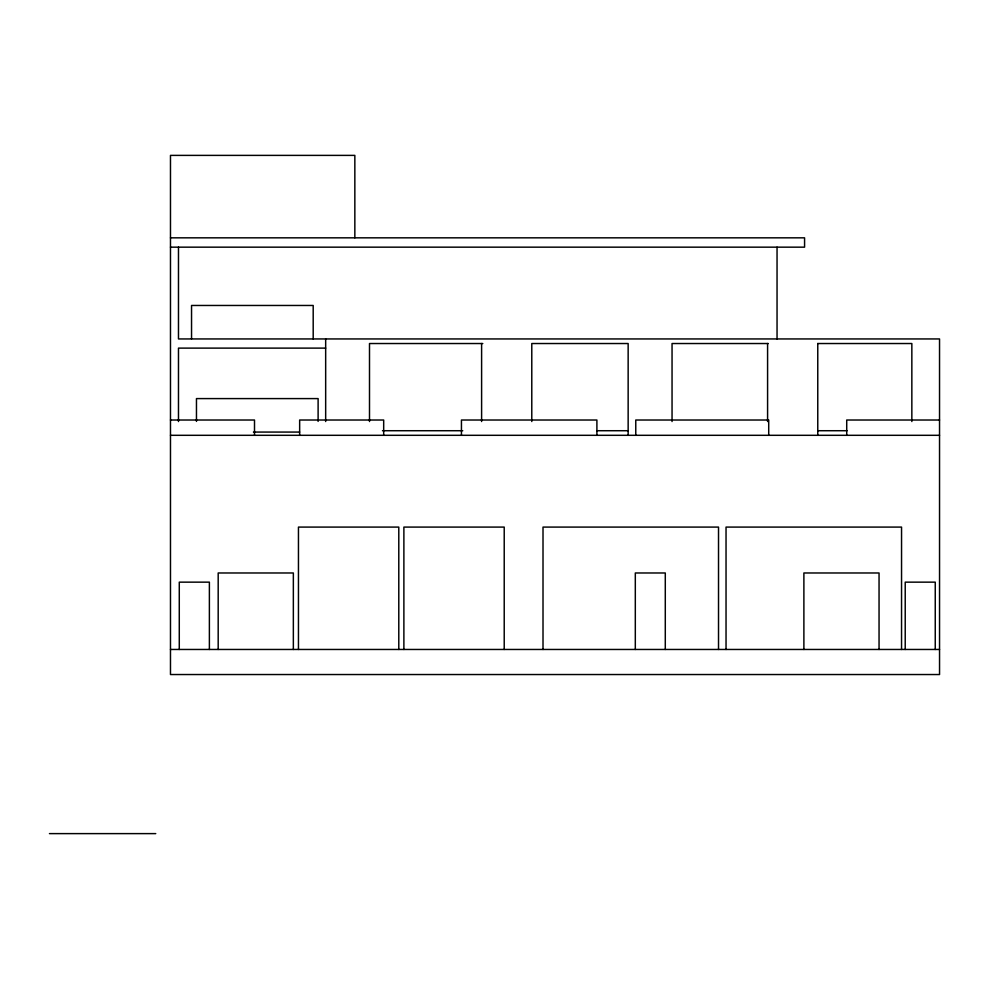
<?xml version="1.0" encoding="UTF-8"?>
<svg xmlns="http://www.w3.org/2000/svg" width="989" height="989" viewBox="0 0 989 989"><rect width="100%" height="100%" fill="white"/><g stroke="black" fill="none" stroke-linecap="round" stroke-linejoin="round"><path stroke-width="1.48" d="M170.479 237.83L804.576 237.83L804.576 247.163L170.479 247.163M482.793 343.529L369.503 343.529L369.503 421.537M768.317 343.529L672.05 343.529L672.05 421.537M817.693 343.529L911.846 343.529L911.846 421.537M325.665 348.116L178.477 348.116L178.477 421.537M170.479 420.016L254.507 420.016L254.507 435.308M939.538 420.016L846.72 420.016L846.72 435.308M382.483 430.722L462.741 430.722M596.997 430.722L628.151 430.722M817.693 430.722L847.066 430.722M253.431 432.069L299.63 432.069M170.479 435.308L939.538 435.308M170.479 649.464L939.538 649.464M49.45 833.616L155.755 833.616M935.248 649.464L935.248 582.15L905.219 582.15L905.219 649.464M901.548 649.464L901.548 527.088L726.037 527.088L726.037 649.464M879.048 649.464L879.048 572.977L803.884 572.977L803.884 649.464M817.767 343.529L817.767 435.308M777.045 247.163L777.045 338.943M768.713 435.308L768.713 420.016L635.766 420.016L635.766 435.308M767.588 343.529L767.588 421.537M718.521 649.464L718.521 527.088L543.01 527.088L543.01 649.464M665.288 649.464L665.288 572.977L635.309 572.977L635.309 649.464M628.151 435.308L628.151 343.529L531.785 343.529L531.785 421.537M596.899 435.308L596.899 420.016L461.443 420.016L461.443 435.308M504.217 649.464L504.217 527.088L403.883 527.088L403.883 649.464M481.606 343.529L481.606 421.537M398.79 649.464L398.79 527.088L298.455 527.088L298.455 649.464M383.683 435.308L383.683 420.016L299.655 420.016L299.655 435.308M354.841 237.83L354.841 155.384L170.479 155.384L170.479 674.535L939.55 674.535L939.538 338.943L178.477 338.943L178.477 247.163M325.665 338.943L325.665 421.537M318.112 421.413L318.112 398.592L196.465 398.592L196.465 421.413M313.192 338.943L313.192 305.465L191.545 305.465L191.545 338.943M293.35 649.464L293.35 572.977L218.186 572.977L218.186 649.464M209.384 649.464L209.384 582.15L179.281 582.15L179.281 649.464"/></g></svg>
